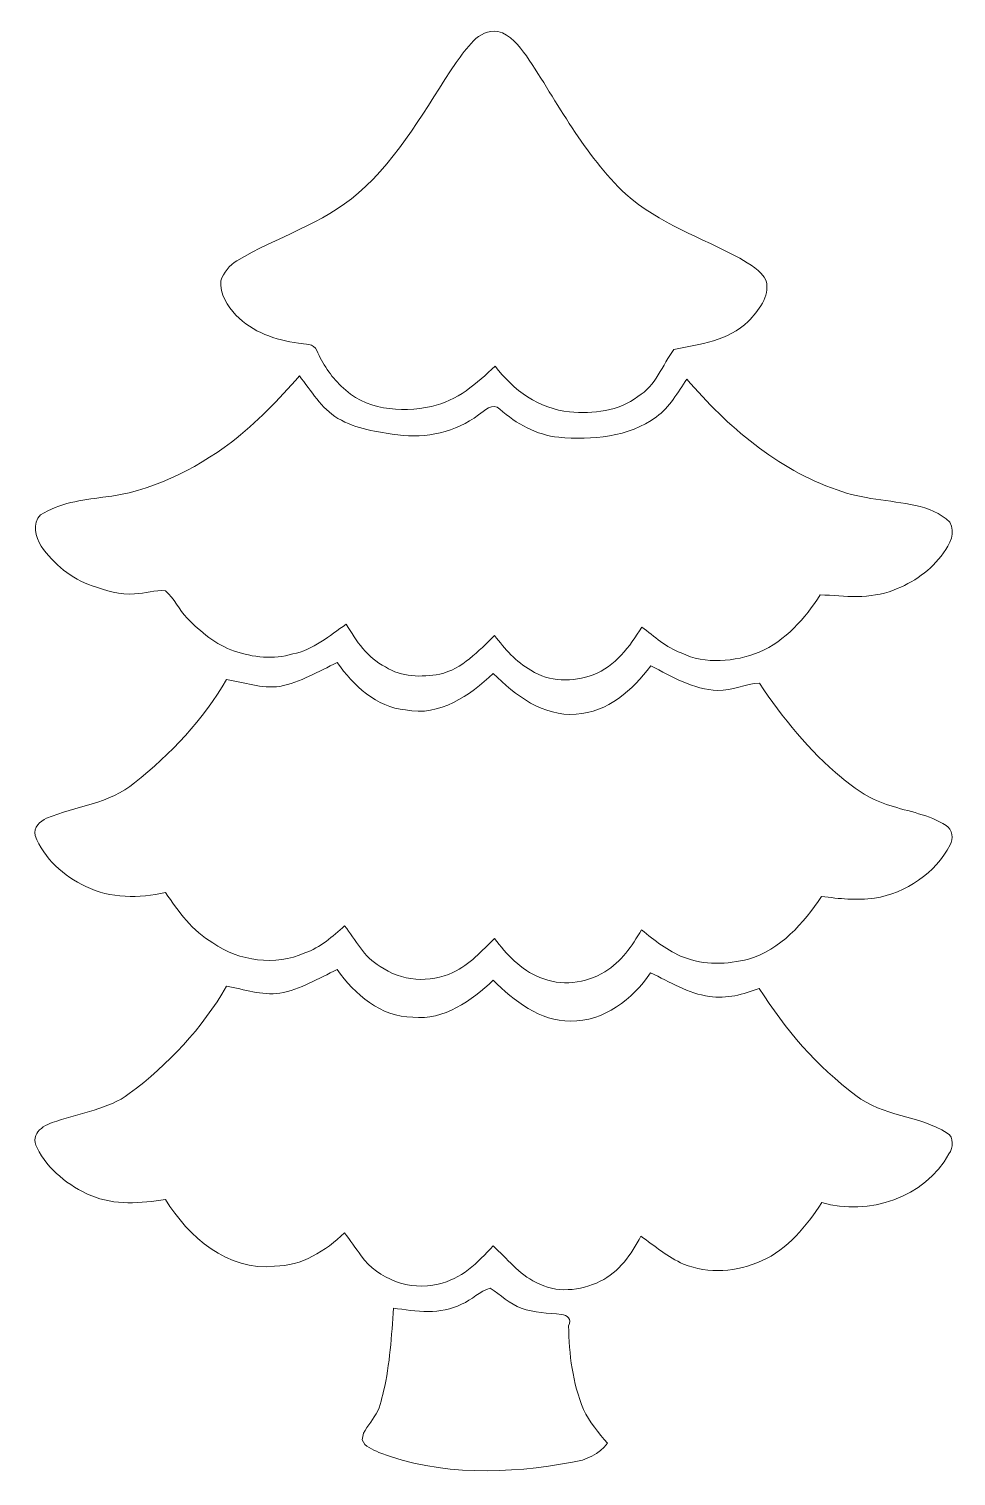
# Model space of a CAD drawing. Header units: centimetres. Extents: x -9 to 9, y -14.1 to 14.
import ezdxf

# ---------------------------------------------------------------- set-up
doc = ezdxf.new("R2010")
doc.units = ezdxf.units.CM
doc.header["$MEASUREMENT"] = 0
doc.layers.add('Layer 1', color=7, linetype='Continuous')

msp = doc.modelspace()

# ---------------------------------------------------------------- linework, layer by layer
at = {"layer": 'Layer 1', "color": 251, "lineweight": 9}
for points, knots in [([(-0.72585, 13.38005), (-0.52406, 13.64181), (-0.30569, 14.02952), (0.08554, 13.98189), (0.08554, 13.98189), (0.32825, 13.92157), (0.48912, 13.69473), (0.63728, 13.50952), (0.63728, 13.50952), (1.249, 12.59124), (1.75559, 11.58441), (2.56663, 10.81712), (2.56663, 10.81712), (3.21362, 10.25374), (4.03559, 9.97434), (4.78066, 9.57358), (4.78066, 9.57358), (4.97151, 9.45752), (5.19658, 9.34674), (5.29572, 9.13402), (5.29572, 9.13402), (5.36839, 8.82252), (5.14226, 8.5537), (4.94505, 8.34627), (4.94505, 8.34627), (4.56229, 7.97303), (4.00702, 7.89753), (3.50431, 7.80405), (3.50431, 7.80405), (3.27818, 7.49713), (3.14765, 7.09355), (2.80193, 6.89), (2.80193, 6.89), (2.43539, 6.59225), (1.92775, 6.55557), (1.47619, 6.58908), (1.47619, 6.58908), (0.89058, 6.64694), (0.372, 7.01135), (0.03262, 7.4802), (0.03262, 7.4802), (-0.32686, 7.14647), (-0.70821, 6.79687), (-1.20668, 6.69668), (-1.20668, 6.69668), (-1.80076, 6.56544), (-2.5169, 6.62647), (-2.95893, 7.09002), (-2.95893, 7.09002), (-3.16848, 7.28229), (-3.31806, 7.52606), (-3.43624, 7.78147), (-3.43624, 7.78147), (-3.48845, 7.92646), (-3.66519, 7.89401), (-3.78902, 7.9247), (-3.78902, 7.9247), (-4.23387, 7.98396), (-4.68472, 8.13813), (-5.00469, 8.46621), (-5.00469, 8.46621), (-5.16767, 8.64754), (-5.32254, 8.88037), (-5.29961, 9.13649), (-5.29961, 9.13649), (-5.2467, 9.297), (-5.12853, 9.4367), (-4.9853, 9.5256), (-4.9853, 9.5256), (-4.21341, 9.98809), (-3.31735, 10.23892), (-2.6305, 10.8404), (-2.6305, 10.8404), (-1.81558, 11.53644), (-1.32028, 12.50728), (-0.72585, 13.38005)], [0, 0, 0, 0, 0.05, 0.05, 0.05, 0.05, 0.1, 0.1, 0.1, 0.1, 0.15, 0.15, 0.15, 0.15, 0.2, 0.2, 0.2, 0.2, 0.25, 0.25, 0.25, 0.25, 0.3, 0.3, 0.3, 0.3, 0.35, 0.35, 0.35, 0.35, 0.4, 0.4, 0.4, 0.4, 0.45, 0.45, 0.45, 0.45, 0.5, 0.5, 0.5, 0.5, 0.55, 0.55, 0.55, 0.55, 0.6, 0.6, 0.6, 0.6, 0.65, 0.65, 0.65, 0.65, 0.7, 0.7, 0.7, 0.7, 0.75, 0.75, 0.75, 0.75, 0.8, 0.8, 0.8, 0.8, 0.85, 0.85, 0.85, 0.85, 0.9, 0.9, 0.9, 0.9, 1, 1, 1, 1]), ([(-3.77279, 7.28864), (-3.54031, 7.00042), (-3.34946, 6.65928), (-3.02349, 6.46314), (-3.02349, 6.46314), (-2.67248, 6.2557), (-2.25726, 6.19609), (-1.85932, 6.1407), (-1.85932, 6.1407), (-1.3164, 6.07014), (-0.73255, 6.19326), (-0.2944, 6.53052), (-0.2944, 6.53052), (-0.17622, 6.60496), (-0.02241, 6.77958), (0.12152, 6.6427), (0.12152, 6.6427), (0.44326, 6.35695), (0.83025, 6.1407), (1.26488, 6.09449), (1.26488, 6.09449), (1.91046, 6.04227), (2.62519, 6.09166), (3.16353, 6.49277), (3.16353, 6.49277), (3.42247, 6.67904), (3.57487, 6.96867), (3.75231, 7.22584), (3.75231, 7.22584), (4.54536, 6.30404), (5.50491, 5.47395), (6.67084, 5.07355), (6.67084, 5.07355), (7.15944, 4.88622), (7.68967, 4.88164), (8.19555, 4.76945), (8.19555, 4.76945), (8.43861, 4.72006), (8.68168, 4.6234), (8.85983, 4.4456), (8.85983, 4.4456), (8.98295, 4.24346), (8.86159, 4.0138), (8.73777, 3.84729), (8.73777, 3.84729), (8.50105, 3.50968), (8.15075, 3.26732), (7.76657, 3.12692), (7.76657, 3.12692), (7.31748, 2.94206), (6.8176, 3.01086), (6.34523, 3.0359), (6.34523, 3.0359), (6.05419, 2.57271), (5.6679, 2.14443), (5.1606, 1.91795), (5.1606, 1.91795), (4.68047, 1.73662), (4.11673, 1.67312), (3.64119, 1.9056), (3.64119, 1.9056), (3.35262, 2.01532), (3.12049, 2.22204), (2.88095, 2.40902), (2.88095, 2.40902), (2.64671, 2.02907), (2.36307, 1.64631), (1.93269, 1.47874), (1.93269, 1.47874), (1.54322, 1.34363), (1.07967, 1.3334), (0.72583, 1.56976), (0.72583, 1.56976), (0.43832, 1.73486), (0.21572, 1.98251), (0.01781, 2.24356), (0.01781, 2.24356), (-0.29299, 1.94335), (-0.60696, 1.59339), (-1.04582, 1.49285), (-1.04582, 1.49285), (-1.39789, 1.43359), (-1.79265, 1.42759), (-2.10027, 1.63608), (-2.10027, 1.63608), (-2.45305, 1.80859), (-2.66613, 2.13949), (-2.86227, 2.46264), (-2.86227, 2.46264), (-3.18965, 2.24215), (-3.50009, 1.96064), (-3.90155, 1.88585), (-3.90155, 1.88585), (-4.27162, 1.7726), (-4.67308, 1.82129), (-5.03539, 1.93947), (-5.03539, 1.93947), (-5.39134, 2.06506), (-5.69155, 2.31377), (-5.95225, 2.57976), (-5.95225, 2.57976), (-6.11135, 2.74098), (-6.19673, 2.96641), (-6.37347, 3.10893), (-6.37347, 3.10893), (-6.57138, 3.14385), (-6.7714, 3.0486), (-6.97178, 3.05672), (-6.97178, 3.05672), (-7.25541, 3.01509), (-7.52952, 3.12374), (-7.79446, 3.20629), (-7.79446, 3.20629), (-8.1998, 3.34458), (-8.54587, 3.62998), (-8.78576, 3.9817), (-8.78576, 3.9817), (-8.90184, 4.16162), (-8.96674, 4.41844), (-8.79777, 4.58954), (-8.79777, 4.58954), (-8.43898, 4.81849), (-8.0033, 4.8774), (-7.58808, 4.92891), (-7.58808, 4.92891), (-6.67368, 5.03262), (-5.82137, 5.45243), (-5.09254, 6.00065), (-5.09254, 6.00065), (-4.60605, 6.37847), (-4.17531, 6.82368), (-3.77279, 7.28864)], [0, 0, 0, 0, 0.02941176, 0.02941176, 0.02941176, 0.02941176, 0.05882353, 0.05882353, 0.05882353, 0.05882353, 0.08823529, 0.08823529, 0.08823529, 0.08823529, 0.11764706, 0.11764706, 0.11764706, 0.11764706, 0.14705882, 0.14705882, 0.14705882, 0.14705882, 0.17647059, 0.17647059, 0.17647059, 0.17647059, 0.20588235, 0.20588235, 0.20588235, 0.20588235, 0.23529412, 0.23529412, 0.23529412, 0.23529412, 0.26470588, 0.26470588, 0.26470588, 0.26470588, 0.29411765, 0.29411765, 0.29411765, 0.29411765, 0.32352941, 0.32352941, 0.32352941, 0.32352941, 0.35294118, 0.35294118, 0.35294118, 0.35294118, 0.38235294, 0.38235294, 0.38235294, 0.38235294, 0.41176471, 0.41176471, 0.41176471, 0.41176471, 0.44117647, 0.44117647, 0.44117647, 0.44117647, 0.47058824, 0.47058824, 0.47058824, 0.47058824, 0.5, 0.5, 0.5, 0.5, 0.52941176, 0.52941176, 0.52941176, 0.52941176, 0.55882353, 0.55882353, 0.55882353, 0.55882353, 0.58823529, 0.58823529, 0.58823529, 0.58823529, 0.61764706, 0.61764706, 0.61764706, 0.61764706, 0.64705882, 0.64705882, 0.64705882, 0.64705882, 0.67647059, 0.67647059, 0.67647059, 0.67647059, 0.70588235, 0.70588235, 0.70588235, 0.70588235, 0.73529412, 0.73529412, 0.73529412, 0.73529412, 0.76470588, 0.76470588, 0.76470588, 0.76470588, 0.79411765, 0.79411765, 0.79411765, 0.79411765, 0.82352941, 0.82352941, 0.82352941, 0.82352941, 0.85294118, 0.85294118, 0.85294118, 0.85294118, 0.88235294, 0.88235294, 0.88235294, 0.88235294, 0.91176471, 0.91176471, 0.91176471, 0.91176471, 0.94117647, 0.94117647, 0.94117647, 0.94117647, 1, 1, 1, 1]), ([(-4.15238, 1.25261), (-3.75374, 1.33728), (-3.40096, 1.54577), (-3.03654, 1.71757), (-3.03654, 1.71757), (-2.72116, 1.2699), (-2.27948, 0.85362), (-1.70869, 0.79682), (-1.70869, 0.79682), (-1.04617, 0.66277), (-0.46162, 1.0801), (-0.00724, 1.50626), (-0.00724, 1.50626), (0.4228, 1.08081), (0.96149, 0.66488), (1.60319, 0.71568), (1.60319, 0.71568), (2.21738, 0.74637), (2.69892, 1.18735), (3.05311, 1.65195), (3.05311, 1.65195), (3.46727, 1.44981), (3.87896, 1.18523), (4.35592, 1.17782), (4.35592, 1.17782), (4.63285, 1.163), (4.89073, 1.31682), (5.16413, 1.31611), (5.16413, 1.31611), (5.61533, 0.64301), (6.12898, 0.00237), (6.75833, -0.5141), (6.75833, -0.5141), (7.03279, -0.75117), (7.3443, -0.95613), (7.69602, -1.05738), (7.69602, -1.05738), (8.06149, -1.18191), (8.46119, -1.23059), (8.78963, -1.4472), (8.78963, -1.4472), (8.90675, -1.52481), (8.94273, -1.70331), (8.86794, -1.82291), (8.86794, -1.82291), (8.58113, -2.3743), (8.01069, -2.76095), (7.40039, -2.85901), (7.40039, -2.85901), (7.05678, -2.90524), (6.71035, -2.87102), (6.36957, -2.82586), (6.36957, -2.82586), (6.02314, -3.34797), (5.57194, -3.86091), (4.95105, -4.044), (4.95105, -4.044), (4.53971, -4.14419), (4.0878, -4.17065), (3.68952, -4.00626), (3.68952, -4.00626), (3.3826, -3.88949), (3.12825, -3.67712), (2.87425, -3.47568), (2.87425, -3.47568), (2.68692, -3.78542), (2.48055, -4.09974), (2.16129, -4.28813), (2.16129, -4.28813), (1.78875, -4.5199), (1.30262, -4.57635), (0.89763, -4.3989), (0.89763, -4.3989), (0.53145, -4.25073), (0.24782, -3.95475), (0.01957, -3.64113), (0.01957, -3.64113), (-0.22773, -3.88561), (-0.46691, -4.15266), (-0.78829, -4.30294), (-0.78829, -4.30294), (-1.23667, -4.51849), (-1.79935, -4.47192), (-2.20505, -4.18406), (-2.20505, -4.18406), (-2.51937, -4.00555), (-2.68165, -3.67147), (-2.89261, -3.39384), (-2.89261, -3.39384), (-3.1258, -3.60303), (-3.36216, -3.82175), (-3.66519, -3.92406), (-3.66519, -3.92406), (-4.24128, -4.18053), (-4.94049, -4.0874), (-5.45201, -3.72721), (-5.45201, -3.72721), (-5.84959, -3.49896), (-6.12088, -3.11973), (-6.37276, -2.74825), (-6.37276, -2.74825), (-6.88358, -2.86961), (-7.44133, -2.86748), (-7.92005, -2.63078), (-7.92005, -2.63078), (-8.35255, -2.43356), (-8.7318, -2.09138), (-8.90466, -1.64087), (-8.90466, -1.64087), (-8.9424, -1.48883), (-8.8094, -1.36183), (-8.68134, -1.3075), (-8.68134, -1.3075), (-8.11795, -1.06161), (-7.45932, -1.03268), (-6.97354, -0.61923), (-6.97354, -0.61923), (-6.26905, -0.06078), (-5.6344, 0.60844), (-5.18602, 1.3916), (-5.18602, 1.3916), (-4.84524, 1.32564), (-4.5048, 1.21486), (-4.15238, 1.25261)], [0, 0, 0, 0, 0.03125, 0.03125, 0.03125, 0.03125, 0.0625, 0.0625, 0.0625, 0.0625, 0.09375, 0.09375, 0.09375, 0.09375, 0.125, 0.125, 0.125, 0.125, 0.15625, 0.15625, 0.15625, 0.15625, 0.1875, 0.1875, 0.1875, 0.1875, 0.21875, 0.21875, 0.21875, 0.21875, 0.25, 0.25, 0.25, 0.25, 0.28125, 0.28125, 0.28125, 0.28125, 0.3125, 0.3125, 0.3125, 0.3125, 0.34375, 0.34375, 0.34375, 0.34375, 0.375, 0.375, 0.375, 0.375, 0.40625, 0.40625, 0.40625, 0.40625, 0.4375, 0.4375, 0.4375, 0.4375, 0.46875, 0.46875, 0.46875, 0.46875, 0.5, 0.5, 0.5, 0.5, 0.53125, 0.53125, 0.53125, 0.53125, 0.5625, 0.5625, 0.5625, 0.5625, 0.59375, 0.59375, 0.59375, 0.59375, 0.625, 0.625, 0.625, 0.625, 0.65625, 0.65625, 0.65625, 0.65625, 0.6875, 0.6875, 0.6875, 0.6875, 0.71875, 0.71875, 0.71875, 0.71875, 0.75, 0.75, 0.75, 0.75, 0.78125, 0.78125, 0.78125, 0.78125, 0.8125, 0.8125, 0.8125, 0.8125, 0.84375, 0.84375, 0.84375, 0.84375, 0.875, 0.875, 0.875, 0.875, 0.90625, 0.90625, 0.90625, 0.90625, 0.9375, 0.9375, 0.9375, 0.9375, 1, 1, 1, 1]), ([(-4.15238, -4.70829), (-3.75092, -4.63314), (-3.40096, -4.4176), (-3.03654, -4.24615), (-3.03654, -4.24615), (-2.70035, -4.72945), (-2.18917, -5.16654), (-1.5711, -5.17184), (-1.5711, -5.17184), (-0.95692, -5.24557), (-0.43269, -4.84305), (-0.00724, -4.4557), (-0.00724, -4.4557), (0.40304, -4.85257), (0.89234, -5.25615), (1.497, -5.24768), (1.497, -5.24768), (2.14823, -5.25862), (2.6961, -4.81906), (3.05099, -4.30929), (3.05099, -4.30929), (3.42105, -4.48392), (3.77842, -4.7164), (4.19293, -4.76826), (4.19293, -4.76826), (4.52348, -4.81729), (4.85404, -4.73404), (5.15919, -4.61198), (5.15919, -4.61198), (5.65978, -5.40326), (6.28032, -6.13351), (7.03703, -6.69054), (7.03703, -6.69054), (7.55279, -7.104), (8.26258, -7.07437), (8.80903, -7.42362), (8.80903, -7.42362), (8.94943, -7.50652), (8.9265, -7.70831), (8.84431, -7.82719), (8.84431, -7.82719), (8.38111, -8.67845), (7.28115, -9.04251), (6.3738, -8.7744), (6.3738, -8.7744), (6.07818, -9.23337), (5.71517, -9.67928), (5.20576, -9.90823), (5.20576, -9.90823), (4.73339, -10.11778), (4.17353, -10.16893), (3.68917, -9.96785), (3.68917, -9.96785), (3.38437, -9.83521), (3.13142, -9.61684), (2.8619, -9.42704), (2.8619, -9.42704), (2.67952, -9.77841), (2.4368, -10.12519), (2.07168, -10.30334), (2.07168, -10.30334), (1.68892, -10.49137), (1.20702, -10.54252), (0.82673, -10.32486), (0.82673, -10.32486), (0.48559, -10.16752), (0.26581, -9.85496), (-0.01077, -9.61648), (-0.01077, -9.61648), (-0.30181, -9.93645), (-0.63624, -10.27159), (-1.07827, -10.35802), (-1.07827, -10.35802), (-1.62755, -10.49772), (-2.23644, -10.25889), (-2.57193, -9.80945), (-2.57193, -9.80945), (-2.68165, -9.66058), (-2.78148, -9.50642), (-2.89649, -9.36213), (-2.89649, -9.36213), (-3.26162, -9.71526), (-3.72763, -10.00701), (-4.25222, -10.00983), (-4.25222, -10.00983), (-5.15744, -10.11108), (-5.9332, -9.44186), (-6.37135, -8.71231), (-6.37135, -8.71231), (-6.85148, -8.78922), (-7.36266, -8.8319), (-7.82092, -8.63788), (-7.82092, -8.63788), (-8.25483, -8.44949), (-8.65559, -8.13975), (-8.86761, -7.70795), (-8.86761, -7.70795), (-9.02495, -7.42573), (-8.70921, -7.24476), (-8.48414, -7.19254), (-8.48414, -7.19254), (-8.01283, -7.02109), (-7.48719, -6.96571), (-7.0755, -6.65738), (-7.0755, -6.65738), (-6.31879, -6.09294), (-5.65909, -5.38809), (-5.18531, -4.56964), (-5.18531, -4.56964), (-4.84418, -4.6342), (-4.50551, -4.74921), (-4.15238, -4.70829)], [0, 0, 0, 0, 0.03448276, 0.03448276, 0.03448276, 0.03448276, 0.06896552, 0.06896552, 0.06896552, 0.06896552, 0.10344828, 0.10344828, 0.10344828, 0.10344828, 0.13793103, 0.13793103, 0.13793103, 0.13793103, 0.17241379, 0.17241379, 0.17241379, 0.17241379, 0.20689655, 0.20689655, 0.20689655, 0.20689655, 0.24137931, 0.24137931, 0.24137931, 0.24137931, 0.27586207, 0.27586207, 0.27586207, 0.27586207, 0.31034483, 0.31034483, 0.31034483, 0.31034483, 0.34482759, 0.34482759, 0.34482759, 0.34482759, 0.37931034, 0.37931034, 0.37931034, 0.37931034, 0.4137931, 0.4137931, 0.4137931, 0.4137931, 0.44827586, 0.44827586, 0.44827586, 0.44827586, 0.48275862, 0.48275862, 0.48275862, 0.48275862, 0.51724138, 0.51724138, 0.51724138, 0.51724138, 0.55172414, 0.55172414, 0.55172414, 0.55172414, 0.5862069, 0.5862069, 0.5862069, 0.5862069, 0.62068966, 0.62068966, 0.62068966, 0.62068966, 0.65517241, 0.65517241, 0.65517241, 0.65517241, 0.68965517, 0.68965517, 0.68965517, 0.68965517, 0.72413793, 0.72413793, 0.72413793, 0.72413793, 0.75862069, 0.75862069, 0.75862069, 0.75862069, 0.79310345, 0.79310345, 0.79310345, 0.79310345, 0.82758621, 0.82758621, 0.82758621, 0.82758621, 0.86206897, 0.86206897, 0.86206897, 0.86206897, 0.89655172, 0.89655172, 0.89655172, 0.89655172, 0.93103448, 0.93103448, 0.93103448, 0.93103448, 1, 1, 1, 1]), ([(-0.62107, -10.74643), (-0.42105, -10.67023), (-0.27253, -10.48855), (-0.06368, -10.43775), (-0.06368, -10.43775), (0.13669, -10.56616), (0.31343, -10.74079), (0.53886, -10.82863), (0.53886, -10.82863), (0.79039, -10.91329), (1.05885, -10.92282), (1.32097, -10.94716), (1.32097, -10.94716), (1.42222, -10.9581), (1.53158, -11.03571), (1.45785, -11.17153), (1.45785, -11.17153), (1.46631, -11.72186), (1.53122, -12.28031), (1.74783, -12.79184), (1.74783, -12.79184), (1.85931, -13.03984), (2.03993, -13.24657), (2.21561, -13.45153), (2.21561, -13.45153), (2.0491, -13.66073), (1.79687, -13.7842), (1.53299, -13.81842), (1.53299, -13.81842), (0.29227, -14.05055), (-1.03629, -14.08794), (-2.23045, -13.62721), (-2.23045, -13.62721), (-2.34757, -13.56724), (-2.50632, -13.52314), (-2.54936, -13.3838), (-2.54936, -13.3838), (-2.54936, -13.20176), (-2.3966, -13.08217), (-2.31688, -12.934), (-2.31688, -12.934), (-2.20928, -12.79078), (-2.18035, -12.60874), (-2.1352, -12.44082), (-2.1352, -12.44082), (-2.01455, -11.91024), (-1.97892, -11.36555), (-1.94611, -10.82404), (-1.94611, -10.82404), (-1.50584, -10.88542), (-1.03206, -10.96339), (-0.62107, -10.74643)], [0, 0, 0, 0, 0.07142857, 0.07142857, 0.07142857, 0.07142857, 0.14285714, 0.14285714, 0.14285714, 0.14285714, 0.21428571, 0.21428571, 0.21428571, 0.21428571, 0.28571429, 0.28571429, 0.28571429, 0.28571429, 0.35714286, 0.35714286, 0.35714286, 0.35714286, 0.42857143, 0.42857143, 0.42857143, 0.42857143, 0.5, 0.5, 0.5, 0.5, 0.57142857, 0.57142857, 0.57142857, 0.57142857, 0.64285714, 0.64285714, 0.64285714, 0.64285714, 0.71428571, 0.71428571, 0.71428571, 0.71428571, 0.78571429, 0.78571429, 0.78571429, 0.78571429, 0.85714286, 0.85714286, 0.85714286, 0.85714286, 1, 1, 1, 1])]:
    msp.add_open_spline(points, degree=3, knots=knots, dxfattribs=at)

doc.saveas('drawing.dxf')
